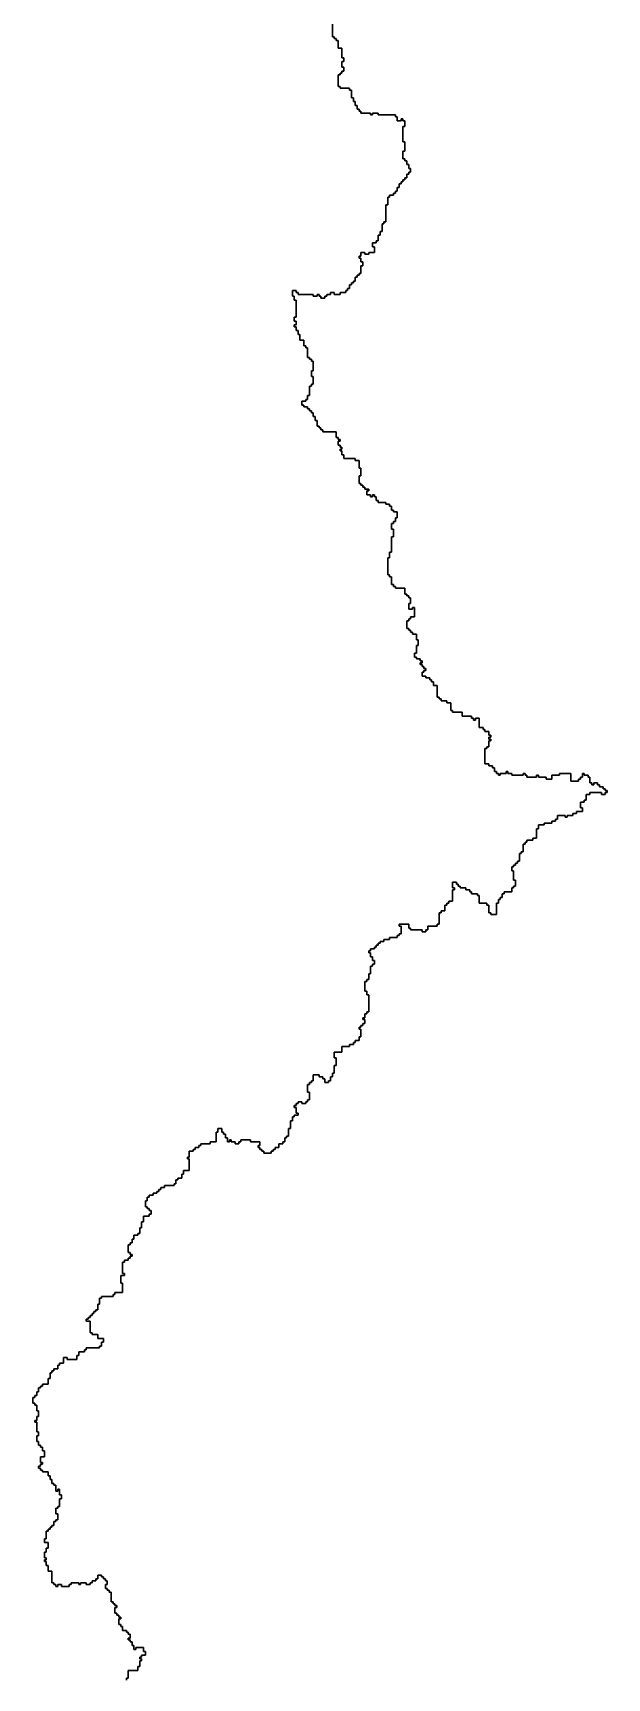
# Model space of a CAD drawing. Header units: inches. Extents: x -98695 to 376223, y 1122520 to 1501782.
# Drawn here: x 42800 to 52085, y 1313153 to 1339743 of the extents above; entities that cross this region are included whole.
import ezdxf

# ---------------------------------------------------------------- set-up
doc = ezdxf.new("R2010")
doc.units = ezdxf.units.IN
doc.header["$MEASUREMENT"] = 0
doc.layers.add('subs1', color=7, linetype='Continuous', true_color=0xc8dcf7)

msp = doc.modelspace()

# ---------------------------------------------------------------- linework, layer by layer
at = {"layer": 'subs1'}
for points in [[(44311, 1313122, 0), (44311, 1313153, 0), (44342, 1313153, 0), (44342, 1313276, 0), (44496, 1313276, 0), (44496, 1313338, 0), (44527, 1313338, 0), (44527, 1313431, 0), (44558, 1313431, 0), (44558, 1313462, 0), (44527, 1313462, 0), (44527, 1313492, 0), (44558, 1313492, 0), (44558, 1313523, 0), (44620, 1313523, 0), (44620, 1313585, 0), (44589, 1313585, 0), (44589, 1313647, 0), (44465, 1313647, 0), (44465, 1313616, 0), (44434, 1313616, 0), (44434, 1313678, 0), (44404, 1313678, 0), (44404, 1313739, 0), (44373, 1313739, 0), (44373, 1313770, 0), (44342, 1313770, 0), (44342, 1313801, 0), (44373, 1313801, 0), (44373, 1313863, 0), (44342, 1313863, 0), (44342, 1313893, 0), (44311, 1313893, 0), (44311, 1313924, 0), (44249, 1313924, 0), (44249, 1313986, 0), (44219, 1313986, 0), (44219, 1314017, 0), (44188, 1314017, 0), (44188, 1314109, 0), (44219, 1314109, 0), (44219, 1314140, 0), (44188, 1314140, 0), (44188, 1314171, 0), (44157, 1314171, 0), (44157, 1314202, 0), (44126, 1314202, 0), (44126, 1314294, 0), (44157, 1314294, 0), (44157, 1314325, 0), (44126, 1314325, 0), (44126, 1314356, 0), (44095, 1314356, 0), (44095, 1314387, 0), (44064, 1314387, 0), (44064, 1314541, 0), (44033, 1314541, 0), (44033, 1314572, 0), (44003, 1314572, 0), (44003, 1314603, 0), (43972, 1314603, 0), (43972, 1314665, 0), (44003, 1314665, 0), (44003, 1314726, 0), (43972, 1314726, 0), (43972, 1314757, 0), (43941, 1314757, 0), (43941, 1314788, 0), (43910, 1314788, 0), (43910, 1314819, 0), (43848, 1314819, 0), (43848, 1314757, 0), (43818, 1314757, 0), (43818, 1314726, 0), (43756, 1314726, 0), (43756, 1314695, 0), (43725, 1314695, 0), (43725, 1314665, 0), (43663, 1314665, 0), (43663, 1314695, 0), (43571, 1314695, 0), (43571, 1314665, 0), (43540, 1314665, 0), (43540, 1314695, 0), (43417, 1314695, 0), (43417, 1314665, 0), (43386, 1314665, 0), (43386, 1314634, 0), (43262, 1314634, 0), (43262, 1314665, 0), (43201, 1314665, 0), (43201, 1314634, 0), (43170, 1314634, 0), (43170, 1314665, 0), (43139, 1314665, 0), (43139, 1314695, 0), (43108, 1314695, 0), (43108, 1314881, 0), (43046, 1314881, 0), (43046, 1314973, 0), (43016, 1314973, 0), (43016, 1315035, 0), (42985, 1315035, 0), (42985, 1315066, 0), (43016, 1315066, 0), (43016, 1315096, 0), (42985, 1315096, 0), (42985, 1315189, 0), (43016, 1315189, 0), (43016, 1315251, 0), (43046, 1315251, 0), (43046, 1315343, 0), (42985, 1315343, 0), (42985, 1315405, 0), (43016, 1315405, 0), (43016, 1315528, 0), (43046, 1315528, 0), (43046, 1315559, 0), (43077, 1315559, 0), (43077, 1315590, 0), (43108, 1315590, 0), (43108, 1315621, 0), (43139, 1315621, 0), (43139, 1315683, 0), (43170, 1315683, 0), (43170, 1315713, 0), (43201, 1315713, 0), (43201, 1315806, 0), (43170, 1315806, 0), (43170, 1315898, 0), (43201, 1315898, 0), (43201, 1315929, 0), (43231, 1315929, 0), (43231, 1316053, 0), (43262, 1316053, 0), (43262, 1316114, 0), (43231, 1316114, 0), (43231, 1316207, 0), (43201, 1316207, 0), (43201, 1316176, 0), (43170, 1316176, 0), (43170, 1316269, 0), (43139, 1316269, 0), (43139, 1316299, 0), (43108, 1316299, 0), (43108, 1316361, 0), (43077, 1316361, 0), (43077, 1316423, 0), (43046, 1316423, 0), (43046, 1316485, 0), (42954, 1316485, 0), (42954, 1316515, 0), (42923, 1316515, 0), (42923, 1316546, 0), (42892, 1316546, 0), (42892, 1316577, 0), (42923, 1316577, 0), (42923, 1316608, 0), (42954, 1316608, 0), (42954, 1316639, 0), (42923, 1316639, 0), (42923, 1316731, 0), (42985, 1316731, 0), (42985, 1316824, 0), (42954, 1316824, 0), (42954, 1316886, 0), (42923, 1316886, 0), (42923, 1316916, 0), (42892, 1316916, 0), (42892, 1316978, 0), (42861, 1316978, 0), (42861, 1317071, 0), (42892, 1317071, 0), (42892, 1317132, 0), (42861, 1317132, 0), (42861, 1317287, 0), (42830, 1317287, 0), (42830, 1317317, 0), (42861, 1317317, 0), (42861, 1317379, 0), (42892, 1317379, 0), (42892, 1317472, 0), (42861, 1317472, 0), (42861, 1317564, 0), (42830, 1317564, 0), (42830, 1317595, 0), (42800, 1317595, 0), (42800, 1317688, 0), (42830, 1317688, 0), (42830, 1317718, 0), (42861, 1317718, 0), (42861, 1317780, 0), (42892, 1317780, 0), (42892, 1317842, 0), (42923, 1317842, 0), (42923, 1317873, 0), (42954, 1317873, 0), (42954, 1317904, 0), (43046, 1317904, 0), (43046, 1317996, 0), (43077, 1317996, 0), (43077, 1318089, 0), (43108, 1318089, 0), (43108, 1318119, 0), (43139, 1318119, 0), (43139, 1318150, 0), (43201, 1318150, 0), (43201, 1318212, 0), (43231, 1318212, 0), (43231, 1318243, 0), (43293, 1318243, 0), (43293, 1318335, 0), (43355, 1318335, 0), (43355, 1318305, 0), (43509, 1318305, 0), (43509, 1318366, 0), (43540, 1318366, 0), (43540, 1318428, 0), (43632, 1318428, 0), (43632, 1318459, 0), (43663, 1318459, 0), (43663, 1318490, 0), (43879, 1318490, 0), (43879, 1318520, 0), (43910, 1318520, 0), (43910, 1318582, 0), (43941, 1318582, 0), (43941, 1318644, 0), (43848, 1318644, 0), (43848, 1318706, 0), (43756, 1318706, 0), (43756, 1318736, 0), (43725, 1318736, 0), (43725, 1318921, 0), (43663, 1318921, 0), (43663, 1318952, 0), (43694, 1318952, 0), (43694, 1318983, 0), (43725, 1318983, 0), (43725, 1319014, 0), (43756, 1319014, 0), (43756, 1319045, 0), (43787, 1319045, 0), (43787, 1319076, 0), (43818, 1319076, 0), (43818, 1319107, 0), (43848, 1319107, 0), (43848, 1319199, 0), (43879, 1319199, 0), (43879, 1319292, 0), (43910, 1319292, 0), (43910, 1319322, 0), (44095, 1319322, 0), (44095, 1319353, 0), (44126, 1319353, 0), (44126, 1319384, 0), (44249, 1319384, 0), (44249, 1319538, 0), (44219, 1319538, 0), (44219, 1319662, 0), (44280, 1319662, 0), (44280, 1319693, 0), (44249, 1319693, 0), (44249, 1319878, 0), (44280, 1319878, 0), (44280, 1319909, 0), (44342, 1319909, 0), (44342, 1319939, 0), (44373, 1319939, 0), (44373, 1319970, 0), (44404, 1319970, 0), (44404, 1320001, 0), (44373, 1320001, 0), (44373, 1320032, 0), (44342, 1320032, 0), (44342, 1320155, 0), (44373, 1320155, 0), (44373, 1320186, 0), (44404, 1320186, 0), (44404, 1320248, 0), (44434, 1320248, 0), (44434, 1320310, 0), (44496, 1320310, 0), (44496, 1320340, 0), (44527, 1320340, 0), (44527, 1320433, 0), (44558, 1320433, 0), (44558, 1320526, 0), (44589, 1320526, 0), (44589, 1320618, 0), (44681, 1320618, 0), (44681, 1320649, 0), (44712, 1320649, 0), (44712, 1320711, 0), (44681, 1320711, 0), (44681, 1320741, 0), (44650, 1320741, 0), (44650, 1320772, 0), (44620, 1320772, 0), (44620, 1320865, 0), (44650, 1320865, 0), (44650, 1320927, 0), (44681, 1320927, 0), (44681, 1320957, 0), (44743, 1320957, 0), (44743, 1320988, 0), (44805, 1320988, 0), (44805, 1321019, 0), (44836, 1321019, 0), (44836, 1321050, 0), (44866, 1321050, 0), (44866, 1321081, 0), (44928, 1321081, 0), (44928, 1321112, 0), (45082, 1321112, 0), (45082, 1321142, 0), (45113, 1321142, 0), (45113, 1321204, 0), (45144, 1321204, 0), (45144, 1321235, 0), (45206, 1321235, 0), (45206, 1321297, 0), (45237, 1321297, 0), (45237, 1321358, 0), (45329, 1321358, 0), (45329, 1321543, 0), (45298, 1321543, 0), (45298, 1321574, 0), (45329, 1321574, 0), (45329, 1321667, 0), (45391, 1321667, 0), (45391, 1321698, 0), (45422, 1321698, 0), (45422, 1321729, 0), (45483, 1321729, 0), (45483, 1321759, 0), (45514, 1321759, 0), (45514, 1321790, 0), (45668, 1321790, 0), (45668, 1321821, 0), (45761, 1321821, 0), (45761, 1321975, 0), (45792, 1321975, 0), (45792, 1322037, 0), (45853, 1322037, 0), (45853, 1321975, 0), (45884, 1321975, 0), (45884, 1321944, 0), (45915, 1321944, 0), (45915, 1321883, 0), (45946, 1321883, 0), (45946, 1321821, 0), (45977, 1321821, 0), (45977, 1321852, 0), (46008, 1321852, 0), (46008, 1321821, 0), (46069, 1321821, 0), (46069, 1321790, 0), (46131, 1321790, 0), (46131, 1321821, 0), (46162, 1321821, 0), (46162, 1321852, 0), (46316, 1321852, 0), (46316, 1321821, 0), (46470, 1321821, 0), (46470, 1321759, 0), (46440, 1321759, 0), (46440, 1321729, 0), (46470, 1321729, 0), (46470, 1321698, 0), (46501, 1321698, 0), (46501, 1321667, 0), (46532, 1321667, 0), (46532, 1321636, 0), (46655, 1321636, 0), (46655, 1321667, 0), (46686, 1321667, 0), (46686, 1321698, 0), (46717, 1321698, 0), (46717, 1321729, 0), (46779, 1321729, 0), (46779, 1321790, 0), (46841, 1321790, 0), (46841, 1321821, 0), (46871, 1321821, 0), (46871, 1321883, 0), (46902, 1321883, 0), (46902, 1321914, 0), (46933, 1321914, 0), (46933, 1322037, 0), (46964, 1322037, 0), (46964, 1322160, 0), (46995, 1322160, 0), (46995, 1322222, 0), (47026, 1322222, 0), (47026, 1322253, 0), (47087, 1322253, 0), (47087, 1322284, 0), (47056, 1322284, 0), (47056, 1322376, 0), (47026, 1322376, 0), (47026, 1322407, 0), (47056, 1322407, 0), (47056, 1322438, 0), (47087, 1322438, 0), (47087, 1322469, 0), (47149, 1322469, 0), (47149, 1322438, 0), (47211, 1322438, 0), (47211, 1322469, 0), (47242, 1322469, 0), (47242, 1322500, 0), (47272, 1322500, 0), (47272, 1322623, 0), (47242, 1322623, 0), (47242, 1322746, 0), (47272, 1322746, 0), (47272, 1322777, 0), (47303, 1322777, 0), (47303, 1322808, 0), (47334, 1322808, 0), (47334, 1322901, 0), (47427, 1322901, 0), (47427, 1322870, 0), (47488, 1322870, 0), (47488, 1322839, 0), (47519, 1322839, 0), (47519, 1322777, 0), (47581, 1322777, 0), (47581, 1322808, 0), (47612, 1322808, 0), (47612, 1322870, 0), (47643, 1322870, 0), (47643, 1322932, 0), (47673, 1322932, 0), (47673, 1323055, 0), (47704, 1323055, 0), (47704, 1323178, 0), (47673, 1323178, 0), (47673, 1323271, 0), (47797, 1323271, 0), (47797, 1323363, 0), (47920, 1323363, 0), (47920, 1323394, 0), (47982, 1323394, 0), (47982, 1323425, 0), (48013, 1323425, 0), (48013, 1323456, 0), (48074, 1323456, 0), (48074, 1323518, 0), (48105, 1323518, 0), (48105, 1323641, 0), (48074, 1323641, 0), (48074, 1323672, 0), (48105, 1323672, 0), (48105, 1323703, 0), (48136, 1323703, 0), (48136, 1323734, 0), (48167, 1323734, 0), (48167, 1323795, 0), (48136, 1323795, 0), (48136, 1323826, 0), (48167, 1323826, 0), (48167, 1323888, 0), (48198, 1323888, 0), (48198, 1323919, 0), (48229, 1323919, 0), (48229, 1324196, 0), (48198, 1324196, 0), (48198, 1324258, 0), (48167, 1324258, 0), (48167, 1324412, 0), (48198, 1324412, 0), (48198, 1324443, 0), (48229, 1324443, 0), (48229, 1324536, 0), (48260, 1324536, 0), (48260, 1324659, 0), (48290, 1324659, 0), (48290, 1324690, 0), (48321, 1324690, 0), (48321, 1324752, 0), (48290, 1324752, 0), (48290, 1324813, 0), (48260, 1324813, 0), (48260, 1324875, 0), (48229, 1324875, 0), (48229, 1324906, 0), (48260, 1324906, 0), (48260, 1324937, 0), (48321, 1324937, 0), (48321, 1324967, 0), (48352, 1324967, 0), (48352, 1324998, 0), (48383, 1324998, 0), (48383, 1325029, 0), (48414, 1325029, 0), (48414, 1325060, 0), (48475, 1325060, 0), (48475, 1325091, 0), (48568, 1325091, 0), (48568, 1325122, 0), (48691, 1325122, 0), (48691, 1325153, 0), (48722, 1325153, 0), (48722, 1325183, 0), (48753, 1325183, 0), (48753, 1325307, 0), (48722, 1325307, 0), (48722, 1325338, 0), (48876, 1325338, 0), (48876, 1325276, 0), (48907, 1325276, 0), (48907, 1325245, 0), (49092, 1325245, 0), (49092, 1325214, 0), (49154, 1325214, 0), (49154, 1325245, 0), (49185, 1325245, 0), (49185, 1325307, 0), (49339, 1325307, 0), (49339, 1325338, 0), (49370, 1325338, 0), (49370, 1325523, 0), (49401, 1325523, 0), (49401, 1325554, 0), (49463, 1325554, 0), (49463, 1325646, 0), (49493, 1325646, 0), (49493, 1325677, 0), (49524, 1325677, 0), (49524, 1325708, 0), (49586, 1325708, 0), (49586, 1325893, 0), (49617, 1325893, 0), (49617, 1325924, 0), (49586, 1325924, 0), (49586, 1326016, 0), (49648, 1326016, 0), (49648, 1325985, 0), (49678, 1325985, 0), (49678, 1325955, 0), (49709, 1325955, 0), (49709, 1325924, 0), (49802, 1325924, 0), (49802, 1325893, 0), (49864, 1325893, 0), (49864, 1325862, 0), (49894, 1325862, 0), (49894, 1325831, 0), (49987, 1325831, 0), (49987, 1325800, 0), (50018, 1325800, 0), (50018, 1325677, 0), (50141, 1325677, 0), (50141, 1325646, 0), (50172, 1325646, 0), (50172, 1325523, 0), (50203, 1325523, 0), (50203, 1325492, 0), (50295, 1325492, 0), (50295, 1325677, 0), (50326, 1325677, 0), (50326, 1325739, 0), (50357, 1325739, 0), (50357, 1325769, 0), (50388, 1325769, 0), (50388, 1325831, 0), (50419, 1325831, 0), (50419, 1325862, 0), (50542, 1325862, 0), (50542, 1325924, 0), (50573, 1325924, 0), (50573, 1325955, 0), (50604, 1325955, 0), (50604, 1326047, 0), (50573, 1326047, 0), (50573, 1326201, 0), (50542, 1326201, 0), (50542, 1326263, 0), (50573, 1326263, 0), (50573, 1326294, 0), (50604, 1326294, 0), (50604, 1326325, 0), (50635, 1326325, 0), (50635, 1326356, 0), (50666, 1326356, 0), (50666, 1326479, 0), (50696, 1326479, 0), (50696, 1326510, 0), (50727, 1326510, 0), (50727, 1326633, 0), (50758, 1326633, 0), (50758, 1326664, 0), (50789, 1326664, 0), (50789, 1326695, 0), (50881, 1326695, 0), (50881, 1326726, 0), (50943, 1326726, 0), (50943, 1326880, 0), (50974, 1326880, 0), (50974, 1326942, 0), (51067, 1326942, 0), (51067, 1326972, 0), (51190, 1326972, 0), (51190, 1327003, 0), (51252, 1327003, 0), (51252, 1327034, 0), (51282, 1327034, 0), (51282, 1327096, 0), (51406, 1327096, 0), (51406, 1327065, 0), (51437, 1327065, 0), (51437, 1327096, 0), (51529, 1327096, 0), (51529, 1327127, 0), (51591, 1327127, 0), (51591, 1327158, 0), (51684, 1327158, 0), (51684, 1327219, 0), (51653, 1327219, 0), (51653, 1327312, 0), (51714, 1327312, 0), (51714, 1327343, 0), (51745, 1327343, 0), (51745, 1327435, 0), (51807, 1327435, 0), (51807, 1327466, 0), (51992, 1327466, 0), (51992, 1327435, 0), (52054, 1327435, 0), (52054, 1327466, 0), (52085, 1327466, 0), (52085, 1327497, 0), (52054, 1327497, 0), (52054, 1327528, 0), (52023, 1327528, 0), (52023, 1327559, 0), (51961, 1327559, 0), (51961, 1327589, 0), (51930, 1327589, 0), (51930, 1327620, 0), (51869, 1327620, 0), (51869, 1327589, 0), (51838, 1327589, 0), (51838, 1327620, 0), (51807, 1327620, 0), (51807, 1327713, 0), (51776, 1327713, 0), (51776, 1327744, 0), (51714, 1327744, 0), (51714, 1327775, 0), (51684, 1327775, 0), (51684, 1327713, 0), (51653, 1327713, 0), (51653, 1327682, 0), (51622, 1327682, 0), (51622, 1327651, 0), (51498, 1327651, 0), (51498, 1327775, 0), (51313, 1327775, 0), (51313, 1327744, 0), (51190, 1327744, 0), (51190, 1327682, 0), (51097, 1327682, 0), (51097, 1327713, 0), (50974, 1327713, 0), (50974, 1327744, 0), (50943, 1327744, 0), (50943, 1327713, 0), (50789, 1327713, 0), (50789, 1327744, 0), (50758, 1327744, 0), (50758, 1327775, 0), (50727, 1327775, 0), (50727, 1327744, 0), (50542, 1327744, 0), (50542, 1327775, 0), (50480, 1327775, 0), (50480, 1327805, 0), (50450, 1327805, 0), (50450, 1327775, 0), (50357, 1327775, 0), (50357, 1327744, 0), (50326, 1327744, 0), (50326, 1327775, 0), (50295, 1327775, 0), (50295, 1327805, 0), (50265, 1327805, 0), (50265, 1327867, 0), (50234, 1327867, 0), (50234, 1327898, 0), (50172, 1327898, 0), (50172, 1327929, 0), (50110, 1327929, 0), (50110, 1328176, 0), (50141, 1328176, 0), (50141, 1328206, 0), (50172, 1328206, 0), (50172, 1328299, 0), (50203, 1328299, 0), (50203, 1328330, 0), (50172, 1328330, 0), (50172, 1328361, 0), (50203, 1328361, 0), (50203, 1328391, 0), (50172, 1328391, 0), (50172, 1328453, 0), (50110, 1328453, 0), (50110, 1328484, 0), (50079, 1328484, 0), (50079, 1328515, 0), (50018, 1328515, 0), (50018, 1328669, 0), (49956, 1328669, 0), (49956, 1328638, 0), (49925, 1328638, 0), (49925, 1328669, 0), (49894, 1328669, 0), (49894, 1328700, 0), (49740, 1328700, 0), (49740, 1328762, 0), (49586, 1328762, 0), (49586, 1328792, 0), (49555, 1328792, 0), (49555, 1328916, 0), (49493, 1328916, 0), (49493, 1328947, 0), (49401, 1328947, 0), (49401, 1328978, 0), (49370, 1328978, 0), (49370, 1329008, 0), (49339, 1329008, 0), (49339, 1329193, 0), (49277, 1329193, 0), (49277, 1329255, 0), (49247, 1329255, 0), (49247, 1329286, 0), (49216, 1329286, 0), (49216, 1329317, 0), (49154, 1329317, 0), (49154, 1329348, 0), (49092, 1329348, 0), (49092, 1329409, 0), (49123, 1329409, 0), (49123, 1329440, 0), (49154, 1329440, 0), (49154, 1329471, 0), (49123, 1329471, 0), (49123, 1329502, 0), (49092, 1329502, 0), (49092, 1329533, 0), (49062, 1329533, 0), (49062, 1329564, 0), (49092, 1329564, 0), (49092, 1329594, 0), (49062, 1329594, 0), (49062, 1329625, 0), (49000, 1329625, 0), (49000, 1329656, 0), (48969, 1329656, 0), (48969, 1329718, 0), (49000, 1329718, 0), (49000, 1329841, 0), (49031, 1329841, 0), (49031, 1329934, 0), (49000, 1329934, 0), (49000, 1330026, 0), (48938, 1330026, 0), (48938, 1330057, 0), (48907, 1330057, 0), (48907, 1330088, 0), (48876, 1330088, 0), (48876, 1330119, 0), (48846, 1330119, 0), (48846, 1330242, 0), (48876, 1330242, 0), (48876, 1330273, 0), (48907, 1330273, 0), (48907, 1330304, 0), (48969, 1330304, 0), (48969, 1330458, 0), (48938, 1330458, 0), (48938, 1330427, 0), (48876, 1330427, 0), (48876, 1330520, 0), (48907, 1330520, 0), (48907, 1330612, 0), (48876, 1330612, 0), (48876, 1330643, 0), (48846, 1330643, 0), (48846, 1330674, 0), (48815, 1330674, 0), (48815, 1330767, 0), (48661, 1330767, 0), (48661, 1330798, 0), (48630, 1330798, 0), (48630, 1330828, 0), (48599, 1330828, 0), (48599, 1330952, 0), (48568, 1330952, 0), (48568, 1330983, 0), (48537, 1330983, 0), (48537, 1331260, 0), (48568, 1331260, 0), (48568, 1331353, 0), (48599, 1331353, 0), (48599, 1331600, 0), (48630, 1331600, 0), (48630, 1331723, 0), (48599, 1331723, 0), (48599, 1331815, 0), (48630, 1331815, 0), (48630, 1331846, 0), (48661, 1331846, 0), (48661, 1331908, 0), (48691, 1331908, 0), (48691, 1332001, 0), (48630, 1332001, 0), (48630, 1332031, 0), (48599, 1332031, 0), (48599, 1332093, 0), (48568, 1332093, 0), (48568, 1332124, 0), (48506, 1332124, 0), (48506, 1332155, 0), (48383, 1332155, 0), (48383, 1332186, 0), (48352, 1332186, 0), (48352, 1332247, 0), (48321, 1332247, 0), (48321, 1332278, 0), (48290, 1332278, 0), (48290, 1332247, 0), (48260, 1332247, 0), (48260, 1332278, 0), (48198, 1332278, 0), (48198, 1332340, 0), (48229, 1332340, 0), (48229, 1332371, 0), (48167, 1332371, 0), (48167, 1332402, 0), (48136, 1332402, 0), (48136, 1332432, 0), (48105, 1332432, 0), (48105, 1332463, 0), (48074, 1332463, 0), (48074, 1332587, 0), (48105, 1332587, 0), (48105, 1332710, 0), (48074, 1332710, 0), (48074, 1332833, 0), (48013, 1332833, 0), (48013, 1332864, 0), (47828, 1332864, 0), (47828, 1332926, 0), (47797, 1332926, 0), (47797, 1332988, 0), (47766, 1332988, 0), (47766, 1333018, 0), (47797, 1333018, 0), (47797, 1333049, 0), (47766, 1333049, 0), (47766, 1333080, 0), (47735, 1333080, 0), (47735, 1333142, 0), (47766, 1333142, 0), (47766, 1333173, 0), (47735, 1333173, 0), (47735, 1333204, 0), (47704, 1333204, 0), (47704, 1333296, 0), (47488, 1333296, 0), (47488, 1333327, 0), (47457, 1333327, 0), (47457, 1333358, 0), (47427, 1333358, 0), (47427, 1333389, 0), (47396, 1333389, 0), (47396, 1333481, 0), (47365, 1333481, 0), (47365, 1333543, 0), (47334, 1333543, 0), (47334, 1333605, 0), (47303, 1333605, 0), (47303, 1333635, 0), (47272, 1333635, 0), (47272, 1333666, 0), (47242, 1333666, 0), (47242, 1333697, 0), (47180, 1333697, 0), (47180, 1333728, 0), (47149, 1333728, 0), (47149, 1333790, 0), (47211, 1333790, 0), (47211, 1333820, 0), (47242, 1333820, 0), (47242, 1333882, 0), (47272, 1333882, 0), (47272, 1334036, 0), (47303, 1334036, 0), (47303, 1334067, 0), (47334, 1334067, 0), (47334, 1334191, 0), (47303, 1334191, 0), (47303, 1334283, 0), (47334, 1334283, 0), (47334, 1334437, 0), (47303, 1334437, 0), (47303, 1334468, 0), (47272, 1334468, 0), (47272, 1334499, 0), (47242, 1334499, 0), (47242, 1334653, 0), (47211, 1334653, 0), (47211, 1334684, 0), (47180, 1334684, 0), (47180, 1334777, 0), (47118, 1334777, 0), (47118, 1334869, 0), (47087, 1334869, 0), (47087, 1334931, 0), (47056, 1334931, 0), (47056, 1334993, 0), (47026, 1334993, 0), (47026, 1335024, 0), (47056, 1335024, 0), (47056, 1335085, 0), (47026, 1335085, 0), (47026, 1335147, 0), (47056, 1335147, 0), (47056, 1335425, 0), (47026, 1335425, 0), (47026, 1335486, 0), (46995, 1335486, 0), (46995, 1335579, 0), (47056, 1335579, 0), (47056, 1335548, 0), (47087, 1335548, 0), (47087, 1335517, 0), (47334, 1335517, 0), (47334, 1335486, 0), (47396, 1335486, 0), (47396, 1335517, 0), (47427, 1335517, 0), (47427, 1335486, 0), (47457, 1335486, 0), (47457, 1335455, 0), (47519, 1335455, 0), (47519, 1335486, 0), (47550, 1335486, 0), (47550, 1335517, 0), (47612, 1335517, 0), (47612, 1335548, 0), (47673, 1335548, 0), (47673, 1335517, 0), (47766, 1335517, 0), (47766, 1335548, 0), (47858, 1335548, 0), (47858, 1335579, 0), (47889, 1335579, 0), (47889, 1335610, 0), (47920, 1335610, 0), (47920, 1335671, 0), (47951, 1335671, 0), (47951, 1335702, 0), (47982, 1335702, 0), (47982, 1335733, 0), (48013, 1335733, 0), (48013, 1335795, 0), (48044, 1335795, 0), (48044, 1335826, 0), (48074, 1335826, 0), (48074, 1335856, 0), (48105, 1335856, 0), (48105, 1335980, 0), (48136, 1335980, 0), (48136, 1336041, 0), (48105, 1336041, 0), (48105, 1336103, 0), (48074, 1336103, 0), (48074, 1336134, 0), (48105, 1336134, 0), (48105, 1336196, 0), (48167, 1336196, 0), (48167, 1336165, 0), (48229, 1336165, 0), (48229, 1336196, 0), (48321, 1336196, 0), (48321, 1336288, 0), (48290, 1336288, 0), (48290, 1336350, 0), (48352, 1336350, 0), (48352, 1336381, 0), (48383, 1336381, 0), (48383, 1336473, 0), (48414, 1336473, 0), (48414, 1336535, 0), (48445, 1336535, 0), (48445, 1336658, 0), (48475, 1336658, 0), (48475, 1336689, 0), (48506, 1336689, 0), (48506, 1336967, 0), (48537, 1336967, 0), (48537, 1337090, 0), (48568, 1337090, 0), (48568, 1337121, 0), (48630, 1337121, 0), (48630, 1337152, 0), (48661, 1337152, 0), (48661, 1337183, 0), (48691, 1337183, 0), (48691, 1337244, 0), (48722, 1337244, 0), (48722, 1337306, 0), (48753, 1337306, 0), (48753, 1337337, 0), (48784, 1337337, 0), (48784, 1337368, 0), (48815, 1337368, 0), (48815, 1337399, 0), (48846, 1337399, 0), (48846, 1337460, 0), (48876, 1337460, 0), (48876, 1337491, 0), (48907, 1337491, 0), (48907, 1337553, 0), (48876, 1337553, 0), (48876, 1337615, 0), (48846, 1337615, 0), (48846, 1337676, 0), (48815, 1337676, 0), (48815, 1337707, 0), (48784, 1337707, 0), (48784, 1337831, 0), (48815, 1337831, 0), (48815, 1337985, 0), (48784, 1337985, 0), (48784, 1338232, 0), (48815, 1338232, 0), (48815, 1338324, 0), (48784, 1338324, 0), (48784, 1338355, 0), (48753, 1338355, 0), (48753, 1338324, 0), (48691, 1338324, 0), (48691, 1338386, 0), (48661, 1338386, 0), (48661, 1338417, 0), (48383, 1338417, 0), (48383, 1338448, 0), (48290, 1338448, 0), (48290, 1338417, 0), (48260, 1338417, 0), (48260, 1338448, 0), (48105, 1338448, 0), (48105, 1338478, 0), (48074, 1338478, 0), (48074, 1338509, 0), (48044, 1338509, 0), (48044, 1338571, 0), (48013, 1338571, 0), (48013, 1338633, 0), (47982, 1338633, 0), (47982, 1338694, 0), (47951, 1338694, 0), (47951, 1338818, 0), (47920, 1338818, 0), (47920, 1338849, 0), (47766, 1338849, 0), (47766, 1338879, 0), (47735, 1338879, 0), (47735, 1339064, 0), (47766, 1339064, 0), (47766, 1339095, 0), (47797, 1339095, 0), (47797, 1339126, 0), (47828, 1339126, 0), (47828, 1339188, 0), (47797, 1339188, 0), (47797, 1339280, 0), (47828, 1339280, 0), (47828, 1339342, 0), (47797, 1339342, 0), (47797, 1339496, 0), (47735, 1339496, 0), (47735, 1339620, 0), (47704, 1339620, 0), (47704, 1339651, 0), (47673, 1339651, 0), (47673, 1339681, 0), (47643, 1339681, 0), (47643, 1339928, 0)], [(47643, 1339928, 0), (47643, 1339681, 0), (47673, 1339681, 0), (47673, 1339651, 0), (47704, 1339651, 0), (47704, 1339620, 0), (47735, 1339620, 0), (47735, 1339496, 0), (47797, 1339496, 0), (47797, 1339342, 0), (47828, 1339342, 0), (47828, 1339280, 0), (47797, 1339280, 0), (47797, 1339188, 0), (47828, 1339188, 0), (47828, 1339126, 0), (47797, 1339126, 0), (47797, 1339095, 0), (47766, 1339095, 0), (47766, 1339064, 0), (47735, 1339064, 0), (47735, 1338879, 0), (47766, 1338879, 0), (47766, 1338849, 0), (47920, 1338849, 0), (47920, 1338818, 0), (47951, 1338818, 0), (47951, 1338694, 0), (47982, 1338694, 0), (47982, 1338633, 0), (48013, 1338633, 0), (48013, 1338571, 0), (48044, 1338571, 0), (48044, 1338509, 0), (48074, 1338509, 0), (48074, 1338478, 0), (48105, 1338478, 0), (48105, 1338448, 0), (48260, 1338448, 0), (48260, 1338417, 0), (48290, 1338417, 0), (48290, 1338448, 0), (48383, 1338448, 0), (48383, 1338417, 0), (48661, 1338417, 0), (48661, 1338386, 0), (48691, 1338386, 0), (48691, 1338324, 0), (48753, 1338324, 0), (48753, 1338355, 0), (48784, 1338355, 0), (48784, 1338324, 0), (48815, 1338324, 0), (48815, 1338232, 0), (48784, 1338232, 0), (48784, 1337985, 0), (48815, 1337985, 0), (48815, 1337831, 0), (48784, 1337831, 0), (48784, 1337707, 0), (48815, 1337707, 0), (48815, 1337676, 0), (48846, 1337676, 0), (48846, 1337615, 0), (48876, 1337615, 0), (48876, 1337553, 0), (48907, 1337553, 0), (48907, 1337491, 0), (48876, 1337491, 0), (48876, 1337460, 0), (48846, 1337460, 0), (48846, 1337399, 0), (48815, 1337399, 0), (48815, 1337368, 0), (48784, 1337368, 0), (48784, 1337337, 0), (48753, 1337337, 0), (48753, 1337306, 0), (48722, 1337306, 0), (48722, 1337244, 0), (48691, 1337244, 0), (48691, 1337183, 0), (48661, 1337183, 0), (48661, 1337152, 0), (48630, 1337152, 0), (48630, 1337121, 0), (48568, 1337121, 0), (48568, 1337090, 0), (48537, 1337090, 0), (48537, 1336967, 0), (48506, 1336967, 0), (48506, 1336689, 0), (48475, 1336689, 0), (48475, 1336658, 0), (48445, 1336658, 0), (48445, 1336535, 0), (48414, 1336535, 0), (48414, 1336473, 0), (48383, 1336473, 0), (48383, 1336381, 0), (48352, 1336381, 0), (48352, 1336350, 0), (48290, 1336350, 0), (48290, 1336288, 0), (48321, 1336288, 0), (48321, 1336196, 0), (48229, 1336196, 0), (48229, 1336165, 0), (48167, 1336165, 0), (48167, 1336196, 0), (48105, 1336196, 0), (48105, 1336134, 0), (48074, 1336134, 0), (48074, 1336103, 0), (48105, 1336103, 0), (48105, 1336041, 0), (48136, 1336041, 0), (48136, 1335980, 0), (48105, 1335980, 0), (48105, 1335856, 0), (48074, 1335856, 0), (48074, 1335826, 0), (48044, 1335826, 0), (48044, 1335795, 0), (48013, 1335795, 0), (48013, 1335733, 0), (47982, 1335733, 0), (47982, 1335702, 0), (47951, 1335702, 0), (47951, 1335671, 0), (47920, 1335671, 0), (47920, 1335610, 0), (47889, 1335610, 0), (47889, 1335579, 0), (47858, 1335579, 0), (47858, 1335548, 0), (47766, 1335548, 0), (47766, 1335517, 0), (47673, 1335517, 0), (47673, 1335548, 0), (47612, 1335548, 0), (47612, 1335517, 0), (47550, 1335517, 0), (47550, 1335486, 0), (47519, 1335486, 0), (47519, 1335455, 0), (47457, 1335455, 0), (47457, 1335486, 0), (47427, 1335486, 0), (47427, 1335517, 0), (47396, 1335517, 0), (47396, 1335486, 0), (47334, 1335486, 0), (47334, 1335517, 0), (47087, 1335517, 0), (47087, 1335548, 0), (47056, 1335548, 0), (47056, 1335579, 0), (46995, 1335579, 0), (46995, 1335486, 0), (47026, 1335486, 0), (47026, 1335425, 0), (47056, 1335425, 0), (47056, 1335147, 0), (47026, 1335147, 0), (47026, 1335085, 0), (47056, 1335085, 0), (47056, 1335024, 0), (47026, 1335024, 0), (47026, 1334993, 0), (47056, 1334993, 0), (47056, 1334931, 0), (47087, 1334931, 0), (47087, 1334869, 0), (47118, 1334869, 0), (47118, 1334777, 0), (47180, 1334777, 0), (47180, 1334684, 0), (47211, 1334684, 0), (47211, 1334653, 0), (47242, 1334653, 0), (47242, 1334499, 0), (47272, 1334499, 0), (47272, 1334468, 0), (47303, 1334468, 0), (47303, 1334437, 0), (47334, 1334437, 0), (47334, 1334283, 0), (47303, 1334283, 0), (47303, 1334191, 0), (47334, 1334191, 0), (47334, 1334067, 0), (47303, 1334067, 0), (47303, 1334036, 0), (47272, 1334036, 0), (47272, 1333882, 0), (47242, 1333882, 0), (47242, 1333820, 0), (47211, 1333820, 0), (47211, 1333790, 0), (47149, 1333790, 0), (47149, 1333728, 0), (47180, 1333728, 0), (47180, 1333697, 0), (47242, 1333697, 0), (47242, 1333666, 0), (47272, 1333666, 0), (47272, 1333635, 0), (47303, 1333635, 0), (47303, 1333605, 0), (47334, 1333605, 0), (47334, 1333543, 0), (47365, 1333543, 0), (47365, 1333481, 0), (47396, 1333481, 0), (47396, 1333389, 0), (47427, 1333389, 0), (47427, 1333358, 0), (47457, 1333358, 0), (47457, 1333327, 0), (47488, 1333327, 0), (47488, 1333296, 0), (47704, 1333296, 0), (47704, 1333204, 0), (47735, 1333204, 0), (47735, 1333173, 0), (47766, 1333173, 0), (47766, 1333142, 0), (47735, 1333142, 0), (47735, 1333080, 0), (47766, 1333080, 0), (47766, 1333049, 0), (47797, 1333049, 0), (47797, 1333018, 0), (47766, 1333018, 0), (47766, 1332988, 0), (47797, 1332988, 0), (47797, 1332926, 0), (47828, 1332926, 0), (47828, 1332864, 0), (48013, 1332864, 0), (48013, 1332833, 0), (48074, 1332833, 0), (48074, 1332710, 0), (48105, 1332710, 0), (48105, 1332587, 0), (48074, 1332587, 0), (48074, 1332463, 0), (48105, 1332463, 0), (48105, 1332432, 0), (48136, 1332432, 0), (48136, 1332402, 0), (48167, 1332402, 0), (48167, 1332371, 0), (48229, 1332371, 0), (48229, 1332340, 0), (48198, 1332340, 0), (48198, 1332278, 0), (48260, 1332278, 0), (48260, 1332247, 0), (48290, 1332247, 0), (48290, 1332278, 0), (48321, 1332278, 0), (48321, 1332247, 0), (48352, 1332247, 0), (48352, 1332186, 0), (48383, 1332186, 0), (48383, 1332155, 0), (48506, 1332155, 0), (48506, 1332124, 0), (48568, 1332124, 0), (48568, 1332093, 0), (48599, 1332093, 0), (48599, 1332031, 0), (48630, 1332031, 0), (48630, 1332001, 0), (48691, 1332001, 0), (48691, 1331908, 0), (48661, 1331908, 0), (48661, 1331846, 0), (48630, 1331846, 0), (48630, 1331815, 0), (48599, 1331815, 0), (48599, 1331723, 0), (48630, 1331723, 0), (48630, 1331600, 0), (48599, 1331600, 0), (48599, 1331353, 0), (48568, 1331353, 0), (48568, 1331260, 0), (48537, 1331260, 0), (48537, 1330983, 0), (48568, 1330983, 0), (48568, 1330952, 0), (48599, 1330952, 0), (48599, 1330828, 0), (48630, 1330828, 0), (48630, 1330798, 0), (48661, 1330798, 0), (48661, 1330767, 0), (48815, 1330767, 0), (48815, 1330674, 0), (48846, 1330674, 0), (48846, 1330643, 0), (48876, 1330643, 0), (48876, 1330612, 0), (48907, 1330612, 0), (48907, 1330520, 0), (48876, 1330520, 0), (48876, 1330427, 0), (48938, 1330427, 0), (48938, 1330458, 0), (48969, 1330458, 0), (48969, 1330304, 0), (48907, 1330304, 0), (48907, 1330273, 0), (48876, 1330273, 0), (48876, 1330242, 0), (48846, 1330242, 0), (48846, 1330119, 0), (48876, 1330119, 0), (48876, 1330088, 0), (48907, 1330088, 0), (48907, 1330057, 0), (48938, 1330057, 0), (48938, 1330026, 0), (49000, 1330026, 0), (49000, 1329934, 0), (49031, 1329934, 0), (49031, 1329841, 0), (49000, 1329841, 0), (49000, 1329718, 0), (48969, 1329718, 0), (48969, 1329656, 0), (49000, 1329656, 0), (49000, 1329625, 0), (49062, 1329625, 0), (49062, 1329594, 0), (49092, 1329594, 0), (49092, 1329564, 0), (49062, 1329564, 0), (49062, 1329533, 0), (49092, 1329533, 0), (49092, 1329502, 0), (49123, 1329502, 0), (49123, 1329471, 0), (49154, 1329471, 0), (49154, 1329440, 0), (49123, 1329440, 0), (49123, 1329409, 0), (49092, 1329409, 0), (49092, 1329348, 0), (49154, 1329348, 0), (49154, 1329317, 0), (49216, 1329317, 0), (49216, 1329286, 0), (49247, 1329286, 0), (49247, 1329255, 0), (49277, 1329255, 0), (49277, 1329193, 0), (49339, 1329193, 0), (49339, 1329008, 0), (49370, 1329008, 0), (49370, 1328978, 0), (49401, 1328978, 0), (49401, 1328947, 0), (49493, 1328947, 0), (49493, 1328916, 0), (49555, 1328916, 0), (49555, 1328792, 0), (49586, 1328792, 0), (49586, 1328762, 0), (49740, 1328762, 0), (49740, 1328700, 0), (49894, 1328700, 0), (49894, 1328669, 0), (49925, 1328669, 0), (49925, 1328638, 0), (49956, 1328638, 0), (49956, 1328669, 0), (50018, 1328669, 0), (50018, 1328515, 0), (50079, 1328515, 0), (50079, 1328484, 0), (50110, 1328484, 0), (50110, 1328453, 0), (50172, 1328453, 0), (50172, 1328391, 0), (50203, 1328391, 0), (50203, 1328361, 0), (50172, 1328361, 0), (50172, 1328330, 0), (50203, 1328330, 0), (50203, 1328299, 0), (50172, 1328299, 0), (50172, 1328206, 0), (50141, 1328206, 0), (50141, 1328176, 0), (50110, 1328176, 0), (50110, 1327929, 0), (50172, 1327929, 0), (50172, 1327898, 0), (50234, 1327898, 0), (50234, 1327867, 0), (50265, 1327867, 0), (50265, 1327805, 0), (50295, 1327805, 0), (50295, 1327775, 0), (50326, 1327775, 0), (50326, 1327744, 0), (50357, 1327744, 0), (50357, 1327775, 0), (50450, 1327775, 0), (50450, 1327805, 0), (50480, 1327805, 0), (50480, 1327775, 0), (50542, 1327775, 0), (50542, 1327744, 0), (50727, 1327744, 0), (50727, 1327775, 0), (50758, 1327775, 0), (50758, 1327744, 0), (50789, 1327744, 0), (50789, 1327713, 0), (50943, 1327713, 0), (50943, 1327744, 0), (50974, 1327744, 0), (50974, 1327713, 0), (51097, 1327713, 0), (51097, 1327682, 0), (51190, 1327682, 0), (51190, 1327744, 0), (51313, 1327744, 0), (51313, 1327775, 0), (51498, 1327775, 0), (51498, 1327651, 0), (51622, 1327651, 0), (51622, 1327682, 0), (51653, 1327682, 0), (51653, 1327713, 0), (51684, 1327713, 0), (51684, 1327775, 0), (51714, 1327775, 0), (51714, 1327744, 0), (51776, 1327744, 0), (51776, 1327713, 0), (51807, 1327713, 0), (51807, 1327620, 0), (51838, 1327620, 0), (51838, 1327589, 0), (51869, 1327589, 0), (51869, 1327620, 0), (51930, 1327620, 0), (51930, 1327589, 0), (51961, 1327589, 0), (51961, 1327559, 0), (52023, 1327559, 0), (52023, 1327528, 0), (52054, 1327528, 0), (52054, 1327497, 0), (52085, 1327497, 0), (52085, 1327466, 0), (52054, 1327466, 0), (52054, 1327435, 0), (51992, 1327435, 0), (51992, 1327466, 0), (51807, 1327466, 0), (51807, 1327435, 0), (51745, 1327435, 0), (51745, 1327343, 0), (51714, 1327343, 0), (51714, 1327312, 0), (51653, 1327312, 0), (51653, 1327219, 0), (51684, 1327219, 0), (51684, 1327158, 0), (51591, 1327158, 0), (51591, 1327127, 0), (51529, 1327127, 0), (51529, 1327096, 0), (51437, 1327096, 0), (51437, 1327065, 0), (51406, 1327065, 0), (51406, 1327096, 0), (51282, 1327096, 0), (51282, 1327034, 0), (51252, 1327034, 0), (51252, 1327003, 0), (51190, 1327003, 0), (51190, 1326972, 0), (51067, 1326972, 0), (51067, 1326942, 0), (50974, 1326942, 0), (50974, 1326880, 0), (50943, 1326880, 0), (50943, 1326726, 0), (50881, 1326726, 0), (50881, 1326695, 0), (50789, 1326695, 0), (50789, 1326664, 0), (50758, 1326664, 0), (50758, 1326633, 0), (50727, 1326633, 0), (50727, 1326510, 0), (50696, 1326510, 0), (50696, 1326479, 0), (50666, 1326479, 0), (50666, 1326356, 0), (50635, 1326356, 0), (50635, 1326325, 0), (50604, 1326325, 0), (50604, 1326294, 0), (50573, 1326294, 0), (50573, 1326263, 0), (50542, 1326263, 0), (50542, 1326201, 0), (50573, 1326201, 0), (50573, 1326047, 0), (50604, 1326047, 0), (50604, 1325955, 0), (50573, 1325955, 0), (50573, 1325924, 0), (50542, 1325924, 0), (50542, 1325862, 0), (50419, 1325862, 0), (50419, 1325831, 0), (50388, 1325831, 0), (50388, 1325769, 0), (50357, 1325769, 0), (50357, 1325739, 0), (50326, 1325739, 0), (50326, 1325677, 0), (50295, 1325677, 0), (50295, 1325492, 0), (50203, 1325492, 0), (50203, 1325523, 0), (50172, 1325523, 0), (50172, 1325646, 0), (50141, 1325646, 0), (50141, 1325677, 0), (50018, 1325677, 0), (50018, 1325800, 0), (49987, 1325800, 0), (49987, 1325831, 0), (49894, 1325831, 0), (49894, 1325862, 0), (49864, 1325862, 0), (49864, 1325893, 0), (49802, 1325893, 0), (49802, 1325924, 0), (49709, 1325924, 0), (49709, 1325955, 0), (49678, 1325955, 0), (49678, 1325985, 0), (49648, 1325985, 0), (49648, 1326016, 0), (49586, 1326016, 0), (49586, 1325924, 0), (49617, 1325924, 0), (49617, 1325893, 0), (49586, 1325893, 0), (49586, 1325708, 0), (49524, 1325708, 0), (49524, 1325677, 0), (49493, 1325677, 0), (49493, 1325646, 0), (49463, 1325646, 0), (49463, 1325554, 0), (49401, 1325554, 0), (49401, 1325523, 0), (49370, 1325523, 0), (49370, 1325338, 0), (49339, 1325338, 0), (49339, 1325307, 0), (49185, 1325307, 0), (49185, 1325245, 0), (49154, 1325245, 0), (49154, 1325214, 0), (49092, 1325214, 0), (49092, 1325245, 0), (48907, 1325245, 0), (48907, 1325276, 0), (48876, 1325276, 0), (48876, 1325338, 0), (48722, 1325338, 0), (48722, 1325307, 0), (48753, 1325307, 0), (48753, 1325183, 0), (48722, 1325183, 0), (48722, 1325153, 0), (48691, 1325153, 0), (48691, 1325122, 0), (48568, 1325122, 0), (48568, 1325091, 0), (48475, 1325091, 0), (48475, 1325060, 0), (48414, 1325060, 0), (48414, 1325029, 0), (48383, 1325029, 0), (48383, 1324998, 0), (48352, 1324998, 0), (48352, 1324967, 0), (48321, 1324967, 0), (48321, 1324937, 0), (48260, 1324937, 0), (48260, 1324906, 0), (48229, 1324906, 0), (48229, 1324875, 0), (48260, 1324875, 0), (48260, 1324813, 0), (48290, 1324813, 0), (48290, 1324752, 0), (48321, 1324752, 0), (48321, 1324690, 0), (48290, 1324690, 0), (48290, 1324659, 0), (48260, 1324659, 0), (48260, 1324536, 0), (48229, 1324536, 0), (48229, 1324443, 0), (48198, 1324443, 0), (48198, 1324412, 0), (48167, 1324412, 0), (48167, 1324258, 0), (48198, 1324258, 0), (48198, 1324196, 0), (48229, 1324196, 0), (48229, 1323919, 0), (48198, 1323919, 0), (48198, 1323888, 0), (48167, 1323888, 0), (48167, 1323826, 0), (48136, 1323826, 0), (48136, 1323795, 0), (48167, 1323795, 0), (48167, 1323734, 0), (48136, 1323734, 0), (48136, 1323703, 0), (48105, 1323703, 0), (48105, 1323672, 0), (48074, 1323672, 0), (48074, 1323641, 0), (48105, 1323641, 0), (48105, 1323518, 0), (48074, 1323518, 0), (48074, 1323456, 0), (48013, 1323456, 0), (48013, 1323425, 0), (47982, 1323425, 0), (47982, 1323394, 0), (47920, 1323394, 0), (47920, 1323363, 0), (47797, 1323363, 0), (47797, 1323271, 0), (47673, 1323271, 0), (47673, 1323178, 0), (47704, 1323178, 0), (47704, 1323055, 0), (47673, 1323055, 0), (47673, 1322932, 0), (47643, 1322932, 0), (47643, 1322870, 0), (47612, 1322870, 0), (47612, 1322808, 0), (47581, 1322808, 0), (47581, 1322777, 0), (47519, 1322777, 0), (47519, 1322839, 0), (47488, 1322839, 0), (47488, 1322870, 0), (47427, 1322870, 0), (47427, 1322901, 0), (47334, 1322901, 0), (47334, 1322808, 0), (47303, 1322808, 0), (47303, 1322777, 0), (47272, 1322777, 0), (47272, 1322746, 0), (47242, 1322746, 0), (47242, 1322623, 0), (47272, 1322623, 0), (47272, 1322500, 0), (47242, 1322500, 0), (47242, 1322469, 0), (47211, 1322469, 0), (47211, 1322438, 0), (47149, 1322438, 0), (47149, 1322469, 0), (47087, 1322469, 0), (47087, 1322438, 0), (47056, 1322438, 0), (47056, 1322407, 0), (47026, 1322407, 0), (47026, 1322376, 0), (47056, 1322376, 0), (47056, 1322284, 0), (47087, 1322284, 0), (47087, 1322253, 0), (47026, 1322253, 0), (47026, 1322222, 0), (46995, 1322222, 0), (46995, 1322160, 0), (46964, 1322160, 0), (46964, 1322037, 0), (46933, 1322037, 0), (46933, 1321914, 0), (46902, 1321914, 0), (46902, 1321883, 0), (46871, 1321883, 0), (46871, 1321821, 0), (46841, 1321821, 0), (46841, 1321790, 0), (46779, 1321790, 0), (46779, 1321729, 0), (46717, 1321729, 0), (46717, 1321698, 0), (46686, 1321698, 0), (46686, 1321667, 0), (46655, 1321667, 0), (46655, 1321636, 0), (46532, 1321636, 0), (46532, 1321667, 0), (46501, 1321667, 0), (46501, 1321698, 0), (46470, 1321698, 0), (46470, 1321729, 0), (46440, 1321729, 0), (46440, 1321759, 0), (46470, 1321759, 0), (46470, 1321821, 0), (46316, 1321821, 0), (46316, 1321852, 0), (46162, 1321852, 0), (46162, 1321821, 0), (46131, 1321821, 0), (46131, 1321790, 0), (46069, 1321790, 0), (46069, 1321821, 0), (46008, 1321821, 0), (46008, 1321852, 0), (45977, 1321852, 0), (45977, 1321821, 0), (45946, 1321821, 0), (45946, 1321883, 0), (45915, 1321883, 0), (45915, 1321944, 0), (45884, 1321944, 0), (45884, 1321975, 0), (45853, 1321975, 0), (45853, 1322037, 0), (45792, 1322037, 0), (45792, 1321975, 0), (45761, 1321975, 0), (45761, 1321821, 0), (45668, 1321821, 0), (45668, 1321790, 0), (45514, 1321790, 0), (45514, 1321759, 0), (45483, 1321759, 0), (45483, 1321729, 0), (45422, 1321729, 0), (45422, 1321698, 0), (45391, 1321698, 0), (45391, 1321667, 0), (45329, 1321667, 0), (45329, 1321574, 0), (45298, 1321574, 0), (45298, 1321543, 0), (45329, 1321543, 0), (45329, 1321358, 0), (45237, 1321358, 0), (45237, 1321297, 0), (45206, 1321297, 0), (45206, 1321235, 0), (45144, 1321235, 0), (45144, 1321204, 0), (45113, 1321204, 0), (45113, 1321142, 0), (45082, 1321142, 0), (45082, 1321112, 0), (44928, 1321112, 0), (44928, 1321081, 0), (44866, 1321081, 0), (44866, 1321050, 0), (44836, 1321050, 0), (44836, 1321019, 0), (44805, 1321019, 0), (44805, 1320988, 0), (44743, 1320988, 0), (44743, 1320957, 0), (44681, 1320957, 0), (44681, 1320927, 0), (44650, 1320927, 0), (44650, 1320865, 0), (44620, 1320865, 0), (44620, 1320772, 0), (44650, 1320772, 0), (44650, 1320741, 0), (44681, 1320741, 0), (44681, 1320711, 0), (44712, 1320711, 0), (44712, 1320649, 0), (44681, 1320649, 0), (44681, 1320618, 0), (44589, 1320618, 0), (44589, 1320526, 0), (44558, 1320526, 0), (44558, 1320433, 0), (44527, 1320433, 0), (44527, 1320340, 0), (44496, 1320340, 0), (44496, 1320310, 0), (44434, 1320310, 0), (44434, 1320248, 0), (44404, 1320248, 0), (44404, 1320186, 0), (44373, 1320186, 0), (44373, 1320155, 0), (44342, 1320155, 0), (44342, 1320032, 0), (44373, 1320032, 0), (44373, 1320001, 0), (44404, 1320001, 0), (44404, 1319970, 0), (44373, 1319970, 0), (44373, 1319939, 0), (44342, 1319939, 0), (44342, 1319909, 0), (44280, 1319909, 0), (44280, 1319878, 0), (44249, 1319878, 0), (44249, 1319693, 0), (44280, 1319693, 0), (44280, 1319662, 0), (44219, 1319662, 0), (44219, 1319538, 0), (44249, 1319538, 0), (44249, 1319384, 0), (44126, 1319384, 0), (44126, 1319353, 0), (44095, 1319353, 0), (44095, 1319322, 0), (43910, 1319322, 0), (43910, 1319292, 0), (43879, 1319292, 0), (43879, 1319199, 0), (43848, 1319199, 0), (43848, 1319107, 0), (43818, 1319107, 0), (43818, 1319076, 0), (43787, 1319076, 0), (43787, 1319045, 0), (43756, 1319045, 0), (43756, 1319014, 0), (43725, 1319014, 0), (43725, 1318983, 0), (43694, 1318983, 0), (43694, 1318952, 0), (43663, 1318952, 0), (43663, 1318921, 0), (43725, 1318921, 0), (43725, 1318736, 0), (43756, 1318736, 0), (43756, 1318706, 0), (43848, 1318706, 0), (43848, 1318644, 0), (43941, 1318644, 0), (43941, 1318582, 0), (43910, 1318582, 0), (43910, 1318520, 0), (43879, 1318520, 0), (43879, 1318490, 0), (43663, 1318490, 0), (43663, 1318459, 0), (43632, 1318459, 0), (43632, 1318428, 0), (43540, 1318428, 0), (43540, 1318366, 0), (43509, 1318366, 0), (43509, 1318305, 0), (43355, 1318305, 0), (43355, 1318335, 0), (43293, 1318335, 0), (43293, 1318243, 0), (43231, 1318243, 0), (43231, 1318212, 0), (43201, 1318212, 0), (43201, 1318150, 0), (43139, 1318150, 0), (43139, 1318119, 0), (43108, 1318119, 0), (43108, 1318089, 0), (43077, 1318089, 0), (43077, 1317996, 0), (43046, 1317996, 0), (43046, 1317904, 0), (42954, 1317904, 0), (42954, 1317873, 0), (42923, 1317873, 0), (42923, 1317842, 0), (42892, 1317842, 0), (42892, 1317780, 0), (42861, 1317780, 0), (42861, 1317718, 0), (42830, 1317718, 0), (42830, 1317688, 0), (42800, 1317688, 0), (42800, 1317595, 0), (42830, 1317595, 0), (42830, 1317564, 0), (42861, 1317564, 0), (42861, 1317472, 0), (42892, 1317472, 0), (42892, 1317379, 0), (42861, 1317379, 0), (42861, 1317317, 0), (42830, 1317317, 0), (42830, 1317287, 0), (42861, 1317287, 0), (42861, 1317132, 0), (42892, 1317132, 0), (42892, 1317071, 0), (42861, 1317071, 0), (42861, 1316978, 0), (42892, 1316978, 0), (42892, 1316916, 0), (42923, 1316916, 0), (42923, 1316886, 0), (42954, 1316886, 0), (42954, 1316824, 0), (42985, 1316824, 0), (42985, 1316731, 0), (42923, 1316731, 0), (42923, 1316639, 0), (42954, 1316639, 0), (42954, 1316608, 0), (42923, 1316608, 0), (42923, 1316577, 0), (42892, 1316577, 0), (42892, 1316546, 0), (42923, 1316546, 0), (42923, 1316515, 0), (42954, 1316515, 0), (42954, 1316485, 0), (43046, 1316485, 0), (43046, 1316423, 0), (43077, 1316423, 0), (43077, 1316361, 0), (43108, 1316361, 0), (43108, 1316299, 0), (43139, 1316299, 0), (43139, 1316269, 0), (43170, 1316269, 0), (43170, 1316176, 0), (43201, 1316176, 0), (43201, 1316207, 0), (43231, 1316207, 0), (43231, 1316114, 0), (43262, 1316114, 0), (43262, 1316053, 0), (43231, 1316053, 0), (43231, 1315929, 0), (43201, 1315929, 0), (43201, 1315898, 0), (43170, 1315898, 0), (43170, 1315806, 0), (43201, 1315806, 0), (43201, 1315713, 0), (43170, 1315713, 0), (43170, 1315683, 0), (43139, 1315683, 0), (43139, 1315621, 0), (43108, 1315621, 0), (43108, 1315590, 0), (43077, 1315590, 0), (43077, 1315559, 0), (43046, 1315559, 0), (43046, 1315528, 0), (43016, 1315528, 0), (43016, 1315405, 0), (42985, 1315405, 0), (42985, 1315343, 0), (43046, 1315343, 0), (43046, 1315251, 0), (43016, 1315251, 0), (43016, 1315189, 0), (42985, 1315189, 0), (42985, 1315096, 0), (43016, 1315096, 0), (43016, 1315066, 0), (42985, 1315066, 0), (42985, 1315035, 0), (43016, 1315035, 0), (43016, 1314973, 0), (43046, 1314973, 0), (43046, 1314881, 0), (43108, 1314881, 0), (43108, 1314695, 0), (43139, 1314695, 0), (43139, 1314665, 0), (43170, 1314665, 0), (43170, 1314634, 0), (43201, 1314634, 0), (43201, 1314665, 0), (43262, 1314665, 0), (43262, 1314634, 0), (43386, 1314634, 0), (43386, 1314665, 0), (43417, 1314665, 0), (43417, 1314695, 0), (43540, 1314695, 0), (43540, 1314665, 0), (43571, 1314665, 0), (43571, 1314695, 0), (43663, 1314695, 0), (43663, 1314665, 0), (43725, 1314665, 0), (43725, 1314695, 0), (43756, 1314695, 0), (43756, 1314726, 0), (43818, 1314726, 0), (43818, 1314757, 0), (43848, 1314757, 0), (43848, 1314819, 0), (43910, 1314819, 0), (43910, 1314788, 0), (43941, 1314788, 0), (43941, 1314757, 0), (43972, 1314757, 0), (43972, 1314726, 0), (44003, 1314726, 0), (44003, 1314665, 0), (43972, 1314665, 0), (43972, 1314603, 0), (44003, 1314603, 0), (44003, 1314572, 0), (44033, 1314572, 0), (44033, 1314541, 0), (44064, 1314541, 0), (44064, 1314387, 0), (44095, 1314387, 0), (44095, 1314356, 0), (44126, 1314356, 0), (44126, 1314325, 0), (44157, 1314325, 0), (44157, 1314294, 0), (44126, 1314294, 0), (44126, 1314202, 0), (44157, 1314202, 0), (44157, 1314171, 0), (44188, 1314171, 0), (44188, 1314140, 0), (44219, 1314140, 0), (44219, 1314109, 0), (44188, 1314109, 0), (44188, 1314017, 0), (44219, 1314017, 0), (44219, 1313986, 0), (44249, 1313986, 0), (44249, 1313924, 0), (44311, 1313924, 0), (44311, 1313893, 0), (44342, 1313893, 0), (44342, 1313863, 0), (44373, 1313863, 0), (44373, 1313801, 0), (44342, 1313801, 0), (44342, 1313770, 0), (44373, 1313770, 0), (44373, 1313739, 0), (44404, 1313739, 0), (44404, 1313678, 0), (44434, 1313678, 0), (44434, 1313616, 0), (44465, 1313616, 0), (44465, 1313647, 0), (44589, 1313647, 0), (44589, 1313585, 0), (44620, 1313585, 0), (44620, 1313523, 0), (44558, 1313523, 0), (44558, 1313492, 0), (44527, 1313492, 0), (44527, 1313462, 0), (44558, 1313462, 0), (44558, 1313431, 0), (44527, 1313431, 0), (44527, 1313338, 0), (44496, 1313338, 0), (44496, 1313276, 0), (44342, 1313276, 0), (44342, 1313153, 0), (44311, 1313153, 0), (44311, 1313122, 0)]]:
    msp.add_polyline3d(points, dxfattribs=at)

doc.saveas('drawing.dxf')
